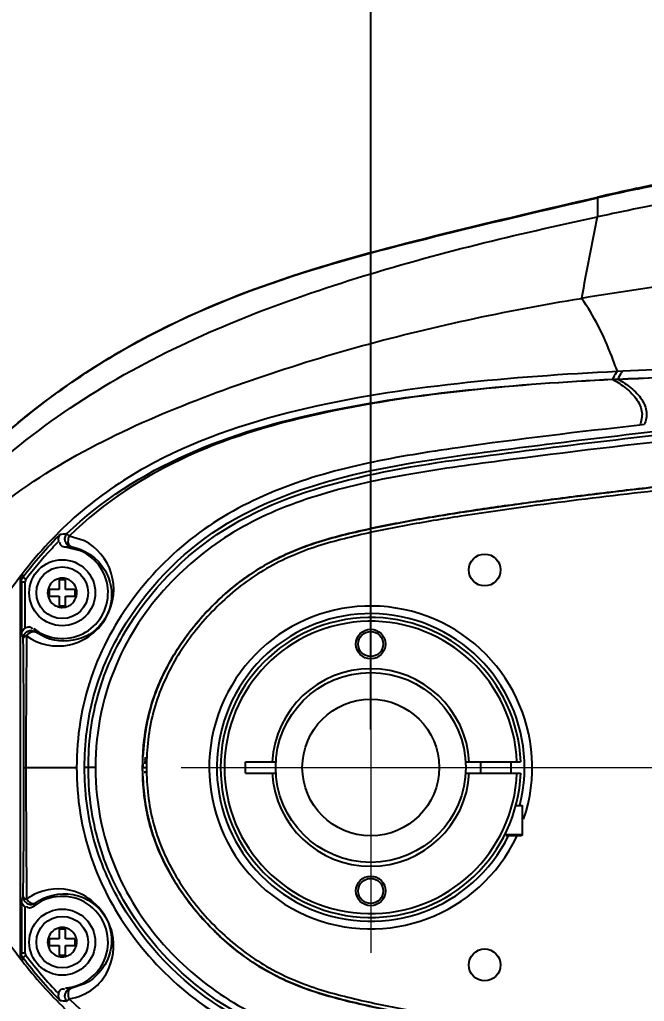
# Model space of a CAD drawing. Header units: millimetres. Extents: x 4086 to 8300, y 123 to 1549.
# Drawn here: x 6666.39 to 6691.05, y 1290.82 to 1329.59 of the extents above; entities that cross this region are included whole.
import ezdxf

# ---------------------------------------------------------------- set-up
doc = ezdxf.new("R2010")
doc.units = ezdxf.units.MM
doc.linetypes.add('CENTER2', pattern=[28.575, 19.05, -3.175, 3.175, -3.175])
doc.layers.add('中心线层', color=7, linetype='CENTER2', lineweight=0)
doc.layers.add('轮廓实线层', color=7, linetype='Continuous', lineweight=30)
doc.styles.add('思源黑', font='SourceHanSansCN-Normal.ttf')
doc.dimstyles.new('尺寸标注_3_10比例', dxfattribs={"dimtxt": 7, "dimasz": 6, "dimexe": 2, "dimexo": 1.5, "dimgap": 1, "dimtad": 1, "dimdec": 1, "dimlfac": 3.333333, "dimdsep": 46, "dimtxsty": '思源黑', "dimcen": 0.09, "dimadec": 0, "dimazin": 0, "dimtp": 0.01, "dimtm": 0.01, "dimtfac": 1, "dimtdec": 1, "dimtofl": 0, "dimtmove": 0, "dimatfit": 3, "dimfxl": 0, "dimtolj": 1, "dimarcsym": 0})

# ---------------------------------------------------------------- blocks, each defined once
blk = doc.blocks.new('*D2895')
at = {"layer": 'Defpoints', "color": 0}
for p in [(6713.248, 1339.002), (6713.248, 1318.055), (6680.248, 1300.055)]:
    blk.add_point(p, dxfattribs=at)
at = {"layer": '轮廓实线层', "color": 0, "lineweight": -2}
for p, q in [((6680.248, 1301.555), (6680.248, 1341.002)), ((6713.248, 1319.555), (6713.248, 1341.002)), ((6686.248, 1339.002), (6707.248, 1339.002))]:
    blk.add_line(p, q, dxfattribs=at)
at = {"layer": '轮廓实线层', "color": 0}
for points in [[(6686.248, 1340.002), (6686.248, 1338.002), (6680.248, 1339.002)], [(6707.248, 1338.002), (6707.248, 1340.002), (6713.248, 1339.002)]]:
    blk.add_solid(points, dxfattribs=at)
at = {"layer": '轮廓实线层', "color": 0, "insert": (6696.748, 1343.628), "char_height": 7, "attachment_point": 5, "style": '思源黑'}
blk.add_mtext('\\A1;110', dxfattribs=at)
blk = doc.blocks.new('*D2897')
at = {"layer": 'Defpoints', "color": 0}
for p in [(6680.248, 1353.213), (6665.548, 1304.555), (6680.248, 1300.055)]:
    blk.add_point(p, dxfattribs=at)
at = {"layer": '轮廓实线层', "color": 0, "lineweight": -2}
for p, q in [((6665.548, 1306.055), (6665.548, 1355.213)), ((6680.248, 1301.555), (6680.248, 1355.213)), ((6665.548, 1353.213), (6647.755, 1353.213)), ((6671.548, 1353.213), (6674.248, 1353.213))]:
    blk.add_line(p, q, dxfattribs=at)
at = {"layer": '轮廓实线层', "color": 0}
for points in [[(6671.548, 1354.213), (6671.548, 1352.213), (6665.548, 1353.213)], [(6674.248, 1352.213), (6674.248, 1354.213), (6680.248, 1353.213)]]:
    blk.add_solid(points, dxfattribs=at)
at = {"layer": '轮廓实线层', "color": 0, "insert": (6653.651, 1357.839), "char_height": 7, "attachment_point": 5, "style": '思源黑'}
blk.add_mtext('\\A1;49', dxfattribs=at)

msp = doc.modelspace()

# ---------------------------------------------------------------- linework, layer by layer
for p, q in [((6689.196, 1322.548), (6689.197, 1321.8)), ((6690.196, 1315.702), (6689.988, 1315.692)), ((6689.799, 1315.387), (6690.004, 1315.397)), ((6689.81, 1315.377), (6690.015, 1315.387)), ((6691.052, 1313.596), (6690.875, 1313.577)), ((6668.945, 1309.009), (6668.344, 1309.195)), ((6668.793, 1308.611), (6668.201, 1308.758)), ((6666.481, 1307.692), (6666.517, 1307.572)), ((6666.517, 1307.572), (6666.636, 1307.481)), ((6666.419, 1292.6), (6666.419, 1307.509)), ((6666.455, 1307.39), (6666.419, 1307.509)), ((6666.455, 1307.39), (6666.455, 1305.312)), ((6666.455, 1307.39), (6666.605, 1307.39)), ((6666.605, 1305.562), (6666.605, 1307.39)), ((6667.942, 1307.465), (6667.942, 1307.082)), ((6668.197, 1307.465), (6667.942, 1307.465)), ((6668.197, 1307.082), (6668.197, 1307.465)), ((6667.559, 1307.082), (6667.559, 1306.827)), ((6667.942, 1307.082), (6667.559, 1307.082)), ((6667.559, 1306.827), (6667.942, 1306.827)), ((6667.942, 1306.827), (6667.942, 1306.445)), ((6668.579, 1307.082), (6668.197, 1307.082)), ((6668.197, 1306.445), (6668.197, 1306.827)), ((6668.197, 1306.827), (6668.579, 1306.827)), ((6668.579, 1306.827), (6668.579, 1307.082)), ((6667.942, 1306.445), (6668.197, 1306.445)), ((6666.48, 1305.261), (6666.455, 1305.312)), ((6666.663, 1305.254), (6666.662, 1305.102)), ((6667.41, 1305.182), (6667, 1305.41)), ((6666.53, 1305.101), (6666.529, 1305.164)), ((6671.54, 1302.348), (6671.563, 1302.429)), ((6671.343, 1300.46), (6671.343, 1300.37)), ((6675.298, 1299.83), (6675.298, 1300.28)), ((6675.298, 1300.28), (6676.504, 1300.28)), ((6683.991, 1300.28), (6686.168, 1300.28)), ((6684.596, 1299.83), (6684.596, 1300.28)), ((6685.796, 1299.83), (6685.796, 1300.28)), ((6666.559, 1300.055), (6666.635, 1300.055)), ((6666.635, 1300.055), (6668.637, 1300.055)), ((6669.376, 1300.055), (6668.951, 1300.055)), ((6671.244, 1300.054), (6671.394, 1300.054)), ((6675.298, 1299.83), (6676.504, 1299.83)), ((6683.991, 1299.83), (6686.168, 1299.83)), ((6671.413, 1298.3), (6671.393, 1298.403)), ((6685.979, 1298.555), (6686.246, 1298.555)), ((6686.246, 1297.4), (6686.246, 1298.555)), ((6686.201, 1297.355), (6685.584, 1297.355)), ((6686.246, 1297.4), (6685.598, 1297.4)), ((6686.246, 1297.4), (6686.201, 1297.355)), ((6666.455, 1294.797), (6666.455, 1292.719)), ((6666.504, 1294.897), (6666.529, 1294.945)), ((6666.529, 1294.945), (6666.53, 1295.007)), ((6666.662, 1295.007), (6666.662, 1294.946)), ((6666.662, 1294.946), (6666.663, 1294.855)), ((6666.605, 1292.719), (6666.605, 1294.547)), ((6667.942, 1293.665), (6667.942, 1293.282)), ((6668.197, 1293.665), (6667.942, 1293.665)), ((6668.197, 1293.282), (6668.197, 1293.665)), ((6667.559, 1293.282), (6667.559, 1293.027)), ((6667.942, 1293.282), (6667.559, 1293.282)), ((6668.579, 1293.282), (6668.197, 1293.282)), ((6668.579, 1293.027), (6668.579, 1293.282)), ((6667.559, 1293.027), (6667.942, 1293.027)), ((6667.942, 1293.027), (6667.942, 1292.645)), ((6668.197, 1292.645), (6668.197, 1293.027)), ((6668.197, 1293.027), (6668.579, 1293.027)), ((6666.419, 1292.6), (6666.455, 1292.719)), ((6666.605, 1292.719), (6666.455, 1292.719)), ((6666.517, 1292.537), (6666.481, 1292.417)), ((6666.517, 1292.537), (6666.636, 1292.628)), ((6667.942, 1292.645), (6668.197, 1292.645)), ((6668.947, 1291.503), (6668.405, 1291.327))]:
    msp.add_line(p, q)
for points in [[(6689.799, 1315.387), (6689.803, 1315.385), (6689.806, 1315.381), (6689.81, 1315.377)], [(6690.004, 1315.397), (6690.007, 1315.394), (6690.011, 1315.391), (6690.015, 1315.387)]]:
    msp.add_lwpolyline(points)
for centre, radius in [((6684.748, 1307.855), 0.63), ((6668.069, 1306.955), 1.305), ((6668.069, 1306.955), 1.02), ((6680.248, 1304.93), 0.585), ((6680.248, 1304.93), 0.495), ((6680.248, 1300.055), 3.75), ((6680.248, 1300.055), 2.7), ((6680.248, 1295.18), 0.585), ((6680.248, 1295.18), 0.495), ((6668.069, 1293.155), 1.305), ((6668.069, 1293.155), 1.02), ((6684.748, 1292.255), 0.63)]:
    msp.add_circle(centre, radius)
for centre, radius, start, end in [((6738.757, 1104.672), 223.472, 102.40073, 102.81329), ((6739.208, 1102.984), 225.188, 102.42059, 102.83177), ((6727.516, 1142.214), 183.629, 101.00057, 102.04495), ((6838.71, 1291.005), 152.653, 168.3618, 169.59134), ((6711.726, 1177.024), 143.44, 97.61708, 99.2901), ((6679.007, 1298.224), 15.446, 135.8221, 137.4489), ((6680.061, 1297.28), 16.861, 137.5067, 142.7709), ((6668.069, 1306.955), 1.808, 231.5446, 66.4028), ((6668.052, 1306.949), 0.594, 34.9713, 41.6162), ((6668.071, 1306.955), 0.578, 186.5397, 217.1117), ((6668.071, 1306.96), 0.583, 247.9495, 256.1017), ((6668.071, 1306.952), 0.574, 295.1467, 309.0356), ((6680.248, 1300.055), 6.375, 341.2748, 334.7424), ((6680.248, 1300.055), 6.075, 345.8399, 333.687), ((6680.248, 1300.055), 5.925, 2.1763, 357.8237), ((6680.248, 1300.055), 5.775, 2.2329, 357.7671), ((6670.562, 1307.28), 4.554, 206.3192, 207.6939), ((6670.955, 1307.173), 4.33, 202.1745, 204.0238), ((6231.268, 1300.087), 435.291, 359.9957, 0.65988), ((7091.953, 1300.348), 425.318, 179.35962, 180.03955), ((6680.248, 1300.055), 3.9, 3.3074, 176.6926), ((6678.907, 1300.316), 7.642, 164.3052, 168.873), ((6678.927, 1300.313), 7.662, 164.4257, 164.804), ((6678.93, 1300.309), 7.667, 163.9443, 164.3015), ((6680.102, 1300.095), 8.857, 171.5363, 177.3387), ((6680.121, 1300.093), 8.876, 171.914, 177.3285), ((6679.789, 1300.137), 8.541, 170.6318, 171.888), ((6679.742, 1300.144), 8.493, 170.0891, 171.5064), ((6680.968, 1300.056), 9.724, 179.1153, 179.5616), ((6671.343, 1300.46), 0.09, 240.0434, 270), ((6680.958, 1300.056), 9.624, 178.6696, 179.1163), ((6673.704, 1300.168), 2.37, 176.2146, 177.3006), ((6207.46, 1300.151), 459.098, 359.35804, 359.98793), ((7108.482, 1299.847), 441.846, 179.97309, 180.62762), ((6681.026, 1300.056), 9.781, 179.5615, 180.0072), ((6681.136, 1300.055), 9.892, 179.7909, 180.0061), ((6681.037, 1300.055), 9.703, 180.8909, 181.3336), ((6680.248, 1300.055), 3.9, 183.3074, 356.6926), ((6680.779, 1300.048), 9.535, 181.992, 182.3971), ((6680.726, 1300.046), 9.482, 182.3974, 182.5795), ((6680.086, 1300.013), 8.841, 182.6659, 188.7508), ((6679.632, 1299.946), 8.382, 189.2424, 191.3292), ((6678.957, 1299.808), 7.694, 189.9036, 196.1792), ((6667.893, 1293.211), 2.053, 112.4836, 120.6152), ((6670.974, 1292.621), 5.016, 153.0173, 154.2943), ((6666.827, 1294.944), 0.297, 200.4599, 210.765), ((6667.9, 1293.198), 2.067, 120.6153, 126.7506), ((6668.069, 1293.155), 1.808, 274.1712, 128.4554), ((6670.956, 1292.935), 4.332, 155.9764, 157.8251), ((6668.052, 1293.149), 0.594, 34.9713, 41.6162), ((6668.071, 1293.155), 0.578, 186.5397, 217.1117), ((6668.071, 1293.16), 0.583, 247.9495, 256.1017), ((6668.071, 1293.152), 0.574, 295.1467, 309.0356)]:
    msp.add_arc(centre, radius, start, end)
for points in [[(6690.767, 1322.931), (6696.499, 1324.191), (6702.288, 1325.19), (6708.086, 1326.094)], [(6690.004, 1315.397), (6694.306, 1315.6), (6698.632, 1315.688), (6702.923, 1315.331)], [(6690.015, 1315.387), (6694.312, 1315.595), (6698.634, 1315.683), (6702.922, 1315.33)], [(6666.516, 1307.572), (6666.97, 1308.168), (6667.462, 1308.737), (6667.993, 1309.266)], [(6667.929, 1308.989), (6667.908, 1309.081), (6667.929, 1309.195), (6667.993, 1309.266)], [(6667.993, 1309.266), (6668.078, 1309.279), (6668.165, 1309.289), (6668.252, 1309.292)], [(6668.252, 1309.292), (6668.208, 1309.25), (6668.178, 1309.192), (6668.167, 1309.132)], [(6668.405, 1308.782), (6668.337, 1308.778), (6668.268, 1308.77), (6668.201, 1308.758)], [(6666.482, 1307.694), (6665.912, 1306.955), (6665.39, 1306.174), (6664.94, 1305.356)], [(6666.482, 1307.694), (6666.442, 1307.642), (6666.419, 1307.574), (6666.419, 1307.509)], [(6666.455, 1307.39), (6666.455, 1307.454), (6666.478, 1307.521), (6666.517, 1307.572)], [(6667.995, 1307.533), (6667.941, 1307.52), (6667.89, 1307.498), (6667.839, 1307.477)], [(6668.496, 1307.344), (6668.408, 1307.443), (6668.275, 1307.502), (6668.146, 1307.532)], [(6667.695, 1307.395), (6667.557, 1307.278), (6667.476, 1307.069), (6667.496, 1306.889)], [(6668.639, 1307.049), (6668.624, 1307.134), (6668.589, 1307.219), (6668.539, 1307.29)], [(6668.432, 1306.506), (6668.583, 1306.628), (6668.67, 1306.858), (6668.639, 1307.049)], [(6667.609, 1306.606), (6667.671, 1306.525), (6667.757, 1306.459), (6667.852, 1306.42)], [(6667.931, 1306.395), (6667.976, 1306.383), (6668.023, 1306.378), (6668.069, 1306.378)], [(6668.069, 1306.378), (6668.153, 1306.378), (6668.239, 1306.397), (6668.315, 1306.432)], [(6666.455, 1305.312), (6666.457, 1305.409), (6666.521, 1305.512), (6666.605, 1305.562)], [(6666.529, 1305.164), (6666.529, 1305.215), (6666.543, 1305.268), (6666.569, 1305.312)], [(6671.389, 1301.689), (6671.316, 1301.292), (6671.272, 1300.89), (6671.254, 1300.492)], [(6671.412, 1298.3), (6671.299, 1298.864), (6671.247, 1299.441), (6671.244, 1300.016)], [(6664.94, 1294.752), (6665.39, 1293.935), (6665.912, 1293.154), (6666.482, 1292.415)], [(6666.605, 1294.547), (6666.521, 1294.597), (6666.457, 1294.7), (6666.455, 1294.797)], [(6666.571, 1294.792), (6666.599, 1294.746), (6666.642, 1294.709), (6666.689, 1294.683)], [(6666.689, 1294.683), (6666.736, 1294.657), (6666.792, 1294.643), (6666.846, 1294.646)], [(6666.945, 1294.57), (6666.884, 1294.521), (6666.786, 1294.468), (6666.718, 1294.508)], [(6666.846, 1294.646), (6666.9, 1294.649), (6666.955, 1294.668), (6667, 1294.699)], [(6666.855, 1294.692), (6666.9, 1294.676), (6666.959, 1294.673), (6667, 1294.699)], [(6667.695, 1293.595), (6667.557, 1293.478), (6667.476, 1293.269), (6667.496, 1293.089)], [(6667.995, 1293.733), (6667.941, 1293.72), (6667.89, 1293.698), (6667.839, 1293.677)], [(6668.496, 1293.544), (6668.408, 1293.643), (6668.275, 1293.702), (6668.146, 1293.732)], [(6668.432, 1292.706), (6668.583, 1292.828), (6668.67, 1293.058), (6668.639, 1293.249)], [(6668.639, 1293.249), (6668.624, 1293.334), (6668.589, 1293.419), (6668.539, 1293.49)], [(6667.609, 1292.806), (6667.671, 1292.725), (6667.757, 1292.659), (6667.852, 1292.62)], [(6666.419, 1292.6), (6666.419, 1292.535), (6666.442, 1292.467), (6666.482, 1292.415)], [(6666.517, 1292.537), (6666.478, 1292.588), (6666.455, 1292.655), (6666.455, 1292.719)], [(6666.482, 1292.416), (6666.999, 1291.746), (6667.563, 1291.109), (6668.177, 1290.526)], [(6667.993, 1290.843), (6667.462, 1291.372), (6666.97, 1291.941), (6666.516, 1292.537)], [(6666.636, 1292.628), (6667.037, 1292.101), (6667.468, 1291.595), (6667.929, 1291.12)], [(6667.931, 1292.595), (6667.976, 1292.583), (6668.023, 1292.578), (6668.069, 1292.578)], [(6668.069, 1292.578), (6668.153, 1292.578), (6668.239, 1292.597), (6668.315, 1292.632)], [(6668.201, 1291.351), (6668.268, 1291.339), (6668.337, 1291.331), (6668.405, 1291.327)], [(6667.993, 1290.843), (6667.929, 1290.914), (6667.908, 1291.028), (6667.929, 1291.12)], [(6668.252, 1290.817), (6668.165, 1290.82), (6668.078, 1290.831), (6667.993, 1290.843)], [(6668.167, 1290.977), (6668.178, 1290.917), (6668.208, 1290.859), (6668.252, 1290.817)]]:
    msp.add_open_spline(points, degree=3)
for points, knots in [([(6690.774, 1322.901), (6692.22, 1323.22), (6697.964, 1324.425), (6703.755, 1325.392), (6708.09, 1326.07)], [0, 0, 0, 0, 0.252433, 1, 1, 1, 1]), ([(6677.147, 1319.473), (6679.117, 1320.121), (6683.138, 1321.163), (6687.174, 1322.116), (6689.197, 1322.576)], [0, 0, 0, 0, 0.499963, 1, 1, 1, 1]), ([(6677.152, 1319.457), (6679.123, 1320.099), (6683.143, 1321.135), (6687.176, 1322.087), (6689.196, 1322.548)], [0, 0, 0, 0, 0.500126, 1, 1, 1, 1]), ([(6659.31, 1300.055), (6659.312, 1301.721), (6660.026, 1305.078), (6662.673, 1309.4), (6666.294, 1312.897), (6671.834, 1316.594), (6679.595, 1319.581), (6685.992, 1321.116), (6689.197, 1321.8)], [0, 0, 0, 0, 0.125843, 0.251845, 0.377673, 0.503108, 0.752592, 1, 1, 1, 1]), ([(6658.847, 1300.251), (6658.88, 1302.583), (6659.877, 1306.129), (6662.543, 1309.993), (6665.782, 1313.406), (6670.553, 1316.92), (6674.922, 1318.729), (6677.152, 1319.457)], [0, 0, 0, 0, 0.248985, 0.374189, 0.499474, 0.749637, 1, 1, 1, 1]), ([(6658.856, 1300.25), (6658.889, 1302.579), (6659.883, 1306.121), (6662.537, 1309.99), (6665.772, 1313.411), (6670.549, 1316.925), (6674.917, 1318.739), (6677.147, 1319.473)], [0, 0, 0, 0, 0.248549, 0.373835, 0.499191, 0.749513, 1, 1, 1, 1]), ([(6659.925, 1300.055), (6659.927, 1303.065), (6662.901, 1309.102), (6669.523, 1313.095), (6675.21, 1315.294), (6681.051, 1317.131), (6685.551, 1318.089), (6688.57, 1318.584)], [0, 0, 0, 0, 0.24735, 0.497293, 0.622909, 0.74862, 1, 1, 1, 1]), ([(6689.988, 1315.692), (6689.916, 1315.895), (6689.543, 1316.902), (6689.078, 1317.891), (6688.57, 1318.584)], [0, 0, 0, 0, 0.200506, 1, 1, 1, 1]), ([(6689.988, 1315.692), (6687.88, 1315.592), (6683.648, 1315.293), (6677.333, 1314.338), (6672.191, 1312.601), (6668.618, 1310.147), (6667.141, 1308.548), (6666.482, 1307.693)], [0, 0, 0, 0, 0.247002, 0.496323, 0.747269, 0.873577, 1, 1, 1, 1]), ([(6689.986, 1315.692), (6689.971, 1315.674), (6689.895, 1315.582), (6689.837, 1315.475), (6689.797, 1315.387)], [0, 0, 0, 0, 0.19079, 1, 1, 1, 1]), ([(6690.196, 1315.702), (6690.181, 1315.684), (6690.106, 1315.591), (6690.045, 1315.485), (6690.004, 1315.397)], [0, 0, 0, 0, 0.192745, 1, 1, 1, 1]), ([(6703.356, 1315.593), (6702.293, 1315.689), (6697.91, 1315.956), (6693.514, 1315.855), (6690.196, 1315.702)], [0, 0, 0, 0, 0.243327, 1, 1, 1, 1]), ([(6668.252, 1309.292), (6669.616, 1310.609), (6672.911, 1312.686), (6678.432, 1314.236), (6684.094, 1315.035), (6687.896, 1315.295), (6689.799, 1315.387)], [0, 0, 0, 0, 0.249245, 0.499267, 0.749594, 1, 1, 1, 1]), ([(6689.81, 1315.377), (6687.912, 1315.282), (6684.118, 1315.018), (6678.468, 1314.206), (6672.963, 1312.627), (6669.695, 1310.52), (6668.344, 1309.195)], [0, 0, 0, 0, 0.250272, 0.500617, 0.750816, 1, 1, 1, 1]), ([(6689.81, 1315.377), (6689.993, 1315.276), (6690.343, 1315.045), (6690.772, 1314.624), (6691.009, 1314.092), (6690.937, 1313.733), (6690.875, 1313.577)], [0, 0, 0, 0, 0.273107, 0.546199, 0.779526, 1, 1, 1, 1]), ([(6690.015, 1315.387), (6690.194, 1315.286), (6690.538, 1315.056), (6690.958, 1314.637), (6691.188, 1314.108), (6691.115, 1313.752), (6691.052, 1313.596)], [0, 0, 0, 0, 0.271758, 0.544367, 0.778193, 1, 1, 1, 1]), ([(6668.951, 1300.055), (6668.951, 1300.997), (6669.179, 1302.896), (6670.677, 1306.378), (6674.078, 1309.904), (6679.502, 1311.797), (6685.085, 1312.565), (6690.686, 1313.26), (6695.366, 1313.741), (6699.126, 1313.927), (6701.955, 1313.929), (6704.759, 1313.368), (6706.431, 1312.425), (6707.18, 1311.853)], [0, 0, 0, 0, 0.062626, 0.125247, 0.249634, 0.374441, 0.499517, 0.62455, 0.749605, 0.81216, 0.874763, 0.93738, 1, 1, 1, 1]), ([(6669.101, 1300.055), (6669.101, 1300.993), (6669.33, 1302.884), (6670.838, 1306.349), (6674.262, 1309.845), (6679.715, 1311.687), (6685.331, 1312.443), (6690.98, 1313.145), (6695.703, 1313.619), (6699.488, 1313.786), (6702.327, 1313.756), (6705.098, 1313.066), (6706.719, 1312.059), (6707.435, 1311.455)], [0, 0, 0, 0, 0.062217, 0.12441, 0.248153, 0.372814, 0.498493, 0.624411, 0.750253, 0.813111, 0.875751, 0.937883, 1, 1, 1, 1]), ([(6690.875, 1313.577), (6688.478, 1313.306), (6684.884, 1312.887), (6680.116, 1312.139), (6676.618, 1311.172), (6673.376, 1309.481), (6670.784, 1306.896), (6669.011, 1303.687), (6668.637, 1301.256), (6668.637, 1300.055)], [0, 0, 0, 0, 0.250394, 0.375562, 0.500659, 0.625598, 0.750473, 0.875241, 1, 1, 1, 1]), ([(6710.798, 1300.055), (6710.798, 1301.363), (6710.697, 1303.404), (6710.256, 1306.085), (6709.546, 1308.528), (6707.936, 1310.895), (6705.457, 1312.582), (6702.832, 1313.412), (6699.987, 1313.527), (6696.772, 1313.402), (6691.833, 1312.978), (6686.728, 1312.347), (6681.666, 1311.668), (6678.15, 1310.894), (6674.941, 1309.591), (6672.178, 1307.424), (6669.961, 1304.25), (6669.376, 1301.518), (6669.376, 1300.055)], [0, 0, 0, 0, 0.069199, 0.107696, 0.143473, 0.203115, 0.254552, 0.299265, 0.346875, 0.404226, 0.469471, 0.60886, 0.67622, 0.739471, 0.798812, 0.857706, 0.922641, 1, 1, 1, 1]), ([(6671.375, 1301.606), (6671.436, 1301.952), (6671.689, 1303.008), (6672.481, 1304.663), (6673.854, 1306.393), (6675.543, 1307.822), (6677.526, 1308.812), (6679.651, 1309.377), (6681.796, 1309.808), (6684.675, 1310.278), (6688.286, 1310.764), (6691.906, 1311.189), (6694.807, 1311.475), (6696.987, 1311.653), (6699.174, 1311.752), (6700.636, 1311.729), (6701.365, 1311.668)], [0, 0, 0, 0, 0.030871, 0.09548, 0.160089, 0.224697, 0.289306, 0.353914, 0.418523, 0.483131, 0.612349, 0.741566, 0.806174, 0.870783, 0.935391, 1, 1, 1, 1]), ([(6701.365, 1311.517), (6699.902, 1311.64), (6696.951, 1311.528), (6692.563, 1311.115), (6688.178, 1310.599), (6684.533, 1310.107), (6681.63, 1309.626), (6679.472, 1309.184), (6677.347, 1308.588), (6675.394, 1307.539), (6673.75, 1306.063), (6672.43, 1304.295), (6671.558, 1302.255), (6671.394, 1300.784), (6671.394, 1300.054)], [0, 0, 0, 0, 0.125084, 0.250418, 0.375784, 0.501141, 0.563797, 0.62641, 0.688856, 0.751112, 0.813383, 0.875656, 0.937817, 1, 1, 1, 1]), ([(6698.488, 1311.714), (6698.351, 1311.709), (6697.345, 1311.671), (6695.464, 1311.537), (6692.892, 1311.289), (6690.378, 1311.011), (6687.975, 1310.716), (6685.688, 1310.41), (6683.49, 1310.09), (6681.353, 1309.726), (6679.275, 1309.291), (6677.162, 1308.678), (6675.177, 1307.569), (6673.565, 1306.075), (6672.317, 1304.381), (6671.748, 1303.074), (6671.563, 1302.429)], [0, 0, 0, 0, 0.013853, 0.102062, 0.19195, 0.279284, 0.362102, 0.440949, 0.516684, 0.59004, 0.661754, 0.732376, 0.801958, 0.870533, 0.938492, 1, 1, 1, 1]), ([(6668.167, 1309.132), (6668.159, 1309.091), (6668.164, 1308.938), (6668.299, 1308.802), (6668.405, 1308.782)], [0, 0, 0, 0, 0.280703, 1, 1, 1, 1]), ([(6668.344, 1309.195), (6668.323, 1309.217), (6668.292, 1309.25), (6668.261, 1309.282), (6668.252, 1309.292)], [0, 0, 0, 0, 0.683506, 1, 1, 1, 1]), ([(6668.405, 1308.782), (6668.387, 1308.787), (6668.291, 1308.869), (6668.304, 1309.012), (6668.322, 1309.11)], [0, 0, 0, 0, 0.155408, 1, 1, 1, 1]), ([(6668.322, 1309.11), (6668.324, 1309.125), (6668.331, 1309.154), (6668.339, 1309.182), (6668.344, 1309.195)], [0, 0, 0, 0, 0.520526, 1, 1, 1, 1]), ([(6666.663, 1305.254), (6667.124, 1304.91), (6668.469, 1304.627), (6670.036, 1305.869), (6670.245, 1307.776), (6669.441, 1308.767), (6668.945, 1309.009)], [0, 0, 0, 0, 0.24781, 0.515798, 0.761993, 1, 1, 1, 1]), ([(6668.405, 1308.782), (6668.945, 1308.692), (6669.885, 1308.041), (6670.138, 1306.611), (6669.627, 1305.619), (6668.695, 1304.999), (6667.858, 1305), (6667.41, 1305.182)], [0, 0, 0, 0, 0.262867, 0.475137, 0.642599, 0.76807, 1, 1, 1, 1]), ([(6668.201, 1308.758), (6668.143, 1308.762), (6668.018, 1308.77), (6667.973, 1308.912), (6667.995, 1308.959)], [0, 0, 0, 0, 0.526863, 1, 1, 1, 1]), ([(6668.069, 1307.531), (6668.058, 1307.535), (6668.032, 1307.539), (6668.008, 1307.535), (6667.995, 1307.533)], [0, 0, 0, 0, 0.493074, 1, 1, 1, 1]), ([(6668.146, 1307.532), (6668.133, 1307.535), (6668.107, 1307.539), (6668.081, 1307.536), (6668.069, 1307.531)], [0, 0, 0, 0, 0.507427, 1, 1, 1, 1]), ([(6666.636, 1307.481), (6666.626, 1307.468), (6666.61, 1307.439), (6666.605, 1307.406), (6666.605, 1307.39)], [0, 0, 0, 0, 0.499817, 1, 1, 1, 1]), ([(6667.754, 1307.438), (6667.744, 1307.432), (6667.724, 1307.418), (6667.704, 1307.403), (6667.695, 1307.395)], [0, 0, 0, 0, 0.497104, 1, 1, 1, 1]), ([(6667.839, 1307.477), (6667.824, 1307.472), (6667.796, 1307.46), (6667.768, 1307.446), (6667.754, 1307.438)], [0, 0, 0, 0, 0.502353, 1, 1, 1, 1]), ([(6666.605, 1305.562), (6666.652, 1305.59), (6666.753, 1305.652), (6666.867, 1305.571), (6666.879, 1305.522)], [0, 0, 0, 0, 0.523525, 1, 1, 1, 1]), ([(6666.603, 1305.234), (6666.583, 1305.226), (6666.552, 1305.209), (6666.53, 1305.178), (6666.529, 1305.164)], [0, 0, 0, 0, 0.598138, 1, 1, 1, 1]), ([(6666.569, 1305.312), (6666.612, 1305.386), (6666.763, 1305.494), (6666.938, 1305.453), (6667, 1305.41)], [0, 0, 0, 0, 0.531953, 1, 1, 1, 1]), ([(6666.663, 1305.254), (6666.653, 1305.252), (6666.632, 1305.246), (6666.612, 1305.238), (6666.603, 1305.234)], [0, 0, 0, 0, 0.517114, 1, 1, 1, 1]), ([(6666.663, 1305.254), (6666.685, 1305.288), (6666.763, 1305.383), (6666.925, 1305.458), (6667, 1305.41)], [0, 0, 0, 0, 0.311623, 1, 1, 1, 1]), ([(6671.244, 1300.092), (6671.247, 1300.821), (6671.334, 1301.584), (6671.531, 1302.318), (6671.54, 1302.348)], [0, 0, 0, 0, 0.959556, 1, 1, 1, 1]), ([(6671.244, 1300.054), (6671.244, 1300.777), (6671.328, 1301.559), (6671.529, 1302.311), (6671.54, 1302.348)], [0, 0, 0, 0, 0.951022, 1, 1, 1, 1]), ([(6671.532, 1302.322), (6671.527, 1302.301), (6671.454, 1302.027), (6671.396, 1301.749), (6671.355, 1301.49)], [0, 0, 0, 0, 0.076709, 1, 1, 1, 1]), ([(6677.142, 1280.656), (6674.904, 1281.386), (6670.523, 1283.204), (6665.742, 1286.736), (6662.501, 1290.167), (6659.841, 1294.052), (6658.862, 1297.617), (6658.846, 1299.957)], [0, 0, 0, 0, 0.250367, 0.50054, 0.625826, 0.751037, 1, 1, 1, 1]), ([(6659.31, 1300.055), (6659.312, 1298.388), (6660.026, 1295.031), (6662.673, 1290.709), (6666.294, 1287.212), (6671.834, 1283.515), (6679.595, 1280.528), (6685.992, 1278.993), (6689.197, 1278.309)], [0, 0, 0, 0, 0.125843, 0.251845, 0.377673, 0.503108, 0.752592, 1, 1, 1, 1]), ([(6659.925, 1300.055), (6659.927, 1297.044), (6662.901, 1291.007), (6669.523, 1287.014), (6675.21, 1284.815), (6681.051, 1282.978), (6685.551, 1282.02), (6688.57, 1281.525)], [0, 0, 0, 0, 0.247353, 0.497294, 0.622911, 0.748621, 1, 1, 1, 1]), ([(6668.637, 1300.055), (6668.637, 1298.853), (6669.011, 1296.422), (6670.784, 1293.213), (6673.376, 1290.628), (6676.618, 1288.937), (6680.116, 1287.97), (6684.884, 1287.222), (6688.478, 1286.803), (6690.875, 1286.533)], [0, 0, 0, 0, 0.124759, 0.249527, 0.374402, 0.499341, 0.624438, 0.749606, 1, 1, 1, 1]), ([(6707.18, 1288.256), (6706.431, 1287.685), (6704.759, 1286.741), (6701.955, 1286.18), (6699.126, 1286.182), (6695.367, 1286.368), (6690.686, 1286.849), (6685.085, 1287.544), (6679.503, 1288.312), (6674.078, 1290.205), (6670.677, 1293.731), (6669.179, 1297.213), (6668.951, 1299.112), (6668.951, 1300.055)], [0, 0, 0, 0, 0.062621, 0.125237, 0.18784, 0.250394, 0.375449, 0.500481, 0.625557, 0.750366, 0.874755, 0.937375, 1, 1, 1, 1]), ([(6707.435, 1288.654), (6706.719, 1288.05), (6705.098, 1287.043), (6702.327, 1286.353), (6699.488, 1286.323), (6695.703, 1286.49), (6690.98, 1286.964), (6685.331, 1287.666), (6679.715, 1288.422), (6674.262, 1290.264), (6670.838, 1293.76), (6669.33, 1297.225), (6669.101, 1299.116), (6669.101, 1300.055)], [0, 0, 0, 0, 0.062118, 0.124249, 0.186889, 0.249747, 0.375588, 0.501506, 0.627184, 0.751847, 0.875592, 0.937783, 1, 1, 1, 1]), ([(6669.376, 1300.055), (6669.376, 1298.591), (6669.961, 1295.859), (6672.178, 1292.685), (6674.941, 1290.518), (6678.15, 1289.215), (6681.666, 1288.441), (6686.728, 1287.762), (6691.833, 1287.131), (6696.772, 1286.707), (6699.987, 1286.582), (6702.832, 1286.697), (6705.457, 1287.527), (6707.936, 1289.214), (6709.546, 1291.581), (6710.256, 1294.024), (6710.697, 1296.705), (6710.798, 1298.746), (6710.798, 1300.055)], [0, 0, 0, 0, 0.077359, 0.142294, 0.201188, 0.260529, 0.32378, 0.39114, 0.530529, 0.595774, 0.653125, 0.700735, 0.745448, 0.796885, 0.856527, 0.892304, 0.930801, 1, 1, 1, 1]), ([(6698.493, 1288.395), (6698.335, 1288.4), (6697.301, 1288.44), (6695.387, 1288.579), (6692.799, 1288.829), (6690.271, 1289.11), (6687.858, 1289.408), (6685.567, 1289.716), (6683.367, 1290.038), (6681.232, 1290.406), (6679.151, 1290.846), (6677.033, 1291.483), (6675.067, 1292.623), (6673.487, 1294.125), (6672.236, 1295.859), (6671.396, 1297.895), (6671.244, 1299.345), (6671.244, 1300.054)], [0, 0, 0, 0, 0.014947, 0.097629, 0.181884, 0.263669, 0.341107, 0.414639, 0.485148, 0.553379, 0.620127, 0.685979, 0.750838, 0.814387, 0.876648, 0.937989, 1, 1, 1, 1]), ([(6671.394, 1300.054), (6671.394, 1299.325), (6671.558, 1297.854), (6672.429, 1295.814), (6673.75, 1294.047), (6675.394, 1292.57), (6677.347, 1291.521), (6679.472, 1290.924), (6681.63, 1290.484), (6684.533, 1290.002), (6688.178, 1289.51), (6692.563, 1288.994), (6696.951, 1288.581), (6699.902, 1288.468), (6701.365, 1288.591)], [0, 0, 0, 0, 0.062179, 0.124335, 0.186613, 0.248882, 0.311131, 0.373582, 0.436195, 0.498852, 0.624211, 0.749579, 0.874914, 1, 1, 1, 1]), ([(6671.343, 1298.696), (6671.385, 1298.411), (6671.448, 1298.102), (6671.53, 1297.797), (6671.537, 1297.77)], [0, 0, 0, 0, 0.912563, 1, 1, 1, 1]), ([(6671.413, 1298.3), (6671.469, 1298.023), (6671.719, 1297.038), (6672.481, 1295.446), (6673.854, 1293.716), (6675.544, 1292.288), (6677.194, 1291.461), (6678.591, 1291.017), (6680.007, 1290.657), (6681.796, 1290.302), (6684.675, 1289.831), (6688.286, 1289.346), (6691.906, 1288.92), (6694.807, 1288.634), (6696.987, 1288.456), (6699.174, 1288.357), (6700.636, 1288.38), (6701.365, 1288.441)], [0, 0, 0, 0, 0.024957, 0.08996, 0.154963, 0.219966, 0.284969, 0.31747, 0.349972, 0.414974, 0.479977, 0.609983, 0.739989, 0.804991, 0.869994, 0.934997, 1, 1, 1, 1]), ([(6667, 1294.699), (6667.412, 1295), (6668.573, 1295.277), (6670.018, 1294.237), (6670.109, 1292.537), (6669.383, 1291.721), (6668.947, 1291.503)], [0, 0, 0, 0, 0.250795, 0.51919, 0.76067, 1, 1, 1, 1]), ([(6668.344, 1290.914), (6668.686, 1290.965), (6669.298, 1291.224), (6670.044, 1292.131), (6670.26, 1293.722), (6669, 1295.291), (6667.618, 1295.318), (6667.108, 1295.107)], [0, 0, 0, 0, 0.14603, 0.265067, 0.48373, 0.767271, 1, 1, 1, 1]), ([(6666.529, 1294.945), (6666.529, 1294.928), (6666.533, 1294.892), (6666.542, 1294.858), (6666.548, 1294.84)], [0, 0, 0, 0, 0.479921, 1, 1, 1, 1]), ([(6666.529, 1294.945), (6666.53, 1294.932), (6666.55, 1294.904), (6666.577, 1294.888), (6666.594, 1294.88)], [0, 0, 0, 0, 0.408763, 1, 1, 1, 1]), ([(6666.594, 1294.88), (6666.604, 1294.875), (6666.627, 1294.865), (6666.651, 1294.858), (6666.663, 1294.855)], [0, 0, 0, 0, 0.475578, 1, 1, 1, 1]), ([(6666.663, 1294.855), (6666.671, 1294.842), (6666.689, 1294.818), (6666.709, 1294.796), (6666.719, 1294.785)], [0, 0, 0, 0, 0.491454, 1, 1, 1, 1]), ([(6666.719, 1294.785), (6666.73, 1294.775), (6666.75, 1294.755), (6666.773, 1294.738), (6666.785, 1294.73)], [0, 0, 0, 0, 0.504348, 1, 1, 1, 1]), ([(6666.785, 1294.73), (6666.796, 1294.722), (6666.819, 1294.708), (6666.843, 1294.696), (6666.855, 1294.692)], [0, 0, 0, 0, 0.515669, 1, 1, 1, 1]), ([(6666.718, 1294.508), (6666.708, 1294.514), (6666.687, 1294.533), (6666.673, 1294.558), (6666.668, 1294.573)], [0, 0, 0, 0, 0.450821, 1, 1, 1, 1]), ([(6667.754, 1293.638), (6667.744, 1293.632), (6667.724, 1293.618), (6667.704, 1293.603), (6667.695, 1293.595)], [0, 0, 0, 0, 0.497104, 1, 1, 1, 1]), ([(6667.839, 1293.677), (6667.824, 1293.672), (6667.796, 1293.66), (6667.768, 1293.646), (6667.754, 1293.638)], [0, 0, 0, 0, 0.502353, 1, 1, 1, 1]), ([(6668.069, 1293.731), (6668.058, 1293.735), (6668.032, 1293.739), (6668.008, 1293.735), (6667.995, 1293.733)], [0, 0, 0, 0, 0.493074, 1, 1, 1, 1]), ([(6668.146, 1293.732), (6668.133, 1293.735), (6668.107, 1293.739), (6668.081, 1293.736), (6668.069, 1293.731)], [0, 0, 0, 0, 0.507427, 1, 1, 1, 1]), ([(6666.605, 1292.719), (6666.605, 1292.703), (6666.61, 1292.67), (6666.626, 1292.641), (6666.636, 1292.628)], [0, 0, 0, 0, 0.500165, 1, 1, 1, 1]), ([(6667.929, 1291.12), (6667.942, 1291.177), (6667.97, 1291.299), (6668.117, 1291.319), (6668.161, 1291.291)], [0, 0, 0, 0, 0.526236, 1, 1, 1, 1]), ([(6668.405, 1291.327), (6668.299, 1291.307), (6668.164, 1291.171), (6668.159, 1291.018), (6668.167, 1290.977)], [0, 0, 0, 0, 0.719299, 1, 1, 1, 1]), ([(6668.322, 1290.999), (6668.315, 1291.038), (6668.305, 1291.144), (6668.33, 1291.309), (6668.405, 1291.327)], [0, 0, 0, 0, 0.336935, 1, 1, 1, 1]), ([(6668.252, 1290.817), (6668.261, 1290.827), (6668.292, 1290.859), (6668.323, 1290.892), (6668.344, 1290.914)], [0, 0, 0, 0, 0.316473, 1, 1, 1, 1]), ([(6668.344, 1290.914), (6668.339, 1290.927), (6668.331, 1290.955), (6668.324, 1290.984), (6668.322, 1290.999)], [0, 0, 0, 0, 0.47947, 1, 1, 1, 1]), ([(6668.344, 1290.914), (6669.695, 1289.589), (6672.964, 1287.482), (6678.469, 1285.902), (6684.119, 1285.091), (6687.912, 1284.827), (6689.81, 1284.732)], [0, 0, 0, 0, 0.249223, 0.49943, 0.749757, 1, 1, 1, 1])]:
    msp.add_open_spline(points, degree=3, knots=knots)
at = {"layer": '中心线层'}
for p, q in [((6680.248, 1307.372), (6680.248, 1292.737)), ((6672.763, 1300.055), (7054.208, 1300.055))]:
    msp.add_line(p, q, dxfattribs=at)

# ---------------------------------------------------------------- dimensions: what is measured, and where the dimension line sits
at = {"layer": '轮廓实线层'}
dim = msp.add_linear_dim(base=(6680.248, 1353.213), p1=(6665.548, 1304.555), p2=(6680.248, 1300.055), dimstyle='尺寸标注_3_10比例', dxfattribs=at)
dim.commit()
dim.dimension.update_dxf_attribs({"geometry": '*D2897', "text_midpoint": (6653.651, 1353.213), "dimtype": 160})
dim = msp.add_linear_dim(base=(6713.248, 1339.002), p1=(6680.248, 1300.055), p2=(6713.248, 1318.055), dimstyle='尺寸标注_3_10比例', dxfattribs=at)
dim.commit()
dim.dimension.update_dxf_attribs({"geometry": '*D2895', "text_midpoint": (6696.748, 1343.628)})

doc.saveas('drawing.dxf')
